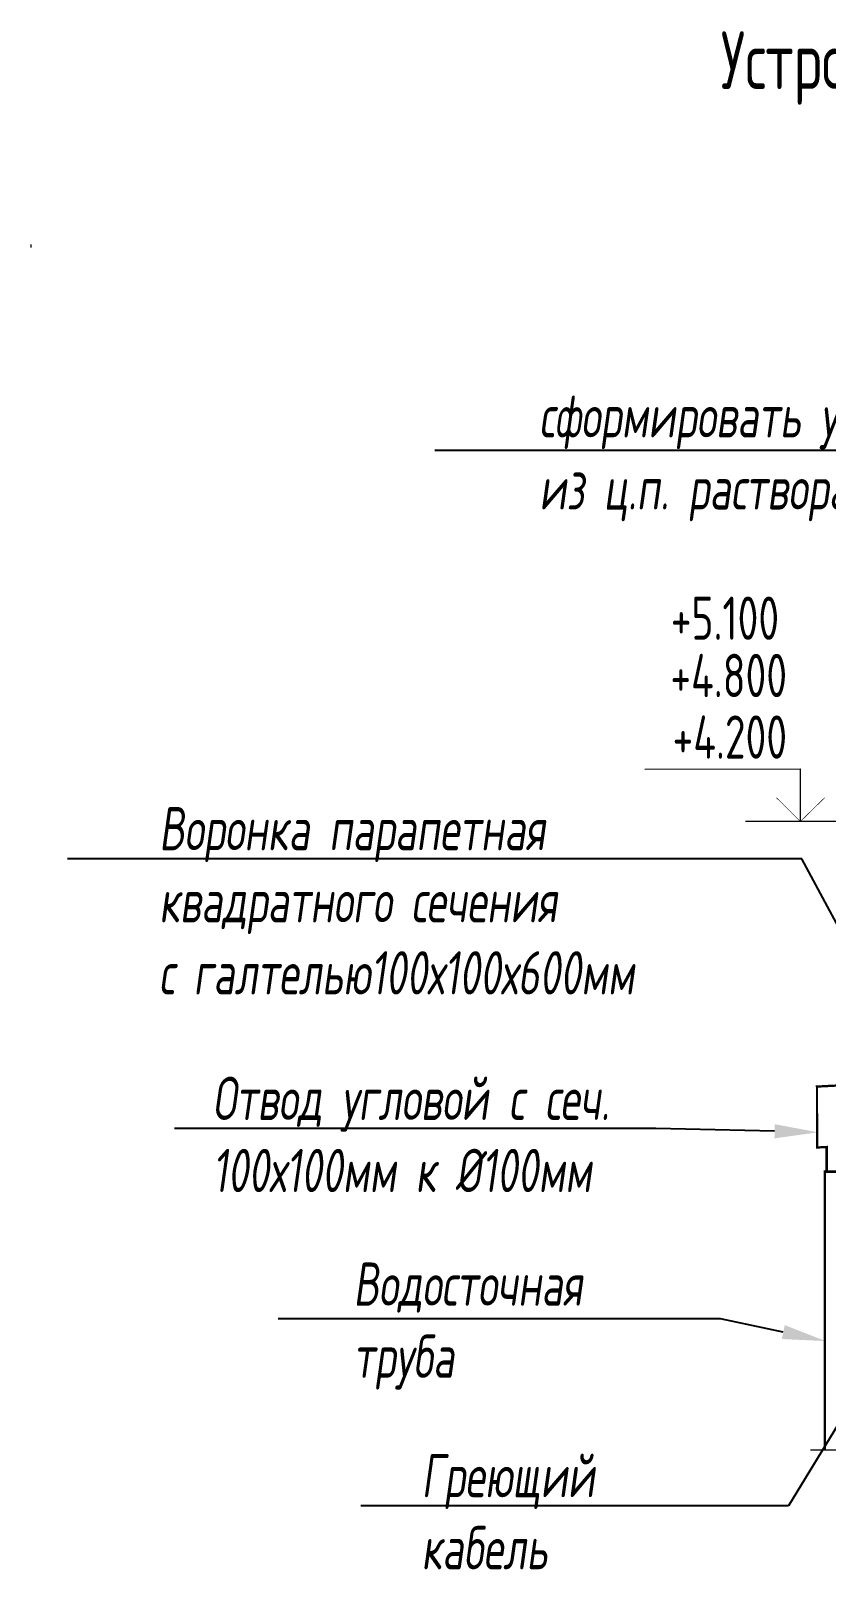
# Model space of a CAD drawing. Header units: millimetres. Extents: x -314343 to 682031, y 21428 to 98936.
# Drawn here: x 438495 to 439875, y 59164 to 61856 of the extents above; entities that cross this region are included whole.
import ezdxf
from ezdxf import colors
from ezdxf.entities.mleader import LeaderData, LeaderLine
from ezdxf.math import Vec2, Vec3

# ---------------------------------------------------------------- set-up
doc = ezdxf.new("R2010")
doc.units = ezdxf.units.MM
doc.header["$MEASUREMENT"] = 0
doc.layers.get('0').update_dxf_attribs({"color": 250, "lineweight": 9})
for name, color, linetype, lineweight in [('_0', 250, 'Continuous', 9), ('АР_Тонкие', 250, 'Continuous', 5), ('текст', 7, 'Continuous', 15)]:
    doc.layers.add(name, color=color, linetype=linetype, lineweight=lineweight)
doc.layers.add('PDF _0', color=7, linetype='Continuous')
doc.styles.add('ISOCPEUR', font='isocpeur.ttf', dxfattribs={"width": 0.7})
doc.styles.add('Архитект', font='isocpeur.ttf', dxfattribs={"width": 0.8, "oblique": 8})

msp = doc.modelspace()

# ---------------------------------------------------------------- linework, layer by layer
at = {"color": 162, "lineweight": 0, "true_color": 0x0037dd}
msp.add_lwpolyline([(440003.2, 59925.8, 4.27, 4.27, 0), (440002.5, 60032.3, 4, 4, 0), (439857.5, 60024.9, 3.83, 3.83, 0), (439858, 59919.2, 4.01, 4.01, 0), (439874.3, 59920.1, 4.23, 4.23, 0), (439874.3, 59877.3, 4.23, 4.23, 0), (439948.4, 59877.3, 4.01, 4.01, 0), (439948.3, 59922.8, 0, 0, 0), (440004.5, 59926.9, 0, 0, 0)], format="xyseb", dxfattribs=at)
at = {"color": 162, "lineweight": 0, "true_color": 0x0037dd, "const_width": 4.23}
msp.add_lwpolyline([(439871.3, 59394.3), (439871.3, 59877.3), (439951.3, 59877.3), (439951.3, 59394.3)], dxfattribs=at)
at = {"linetype": 'Continuous'}
msp.add_lwpolyline([(440394.2, 59394.3), (440116.9, 59394.3), (440116.9, 59394.3), (440109.4, 59373.7), (440094.4, 59414.9), (440086.9, 59394.3), (439846.2, 59394.3)], dxfattribs=at)
at = {"layer": '_0', "color": 7, "ltscale": 500}
msp.add_lwpolyline([(438494.8, 61480.6), (438494.8, 61485.7)], dxfattribs=at)
at = {"layer": 'PDF _0', "lineweight": 0}
for p, q in [((439945.9, 60484.7), (439733.5, 60484.7)), ((440020.8, 60484.7), (439808.5, 60484.7))]:
    msp.add_line(p, q, dxfattribs=at)
msp.add_lwpolyline([(439559, 60575.6), (439828.7, 60576.2), (439828.7, 60484.7)], dxfattribs=at)
at = {"layer": 'PDF _0', "lineweight": 30, "const_width": 1}
msp.add_lwpolyline([(439871, 60526), (439828.7, 60484.7), (439787.3, 60526)], dxfattribs=at)

# ---------------------------------------------------------------- texts
at = {"layer": 'PDF _0', "color": 1, "lineweight": 0, "char_height": 75, "attachment_point": 9, "style": 'ISOCPEUR'}
for s, insert in [('+5.100', (439791.9, 60799.9)), ('+4.800', (439805.7, 60700.5)), ('+4.200', (439805.7, 60593.7))]:
    msp.add_mtext(s, dxfattribs=dict(at, insert=insert))
at = {"layer": 'текст', "ltscale": 100, "insert": (440601.6, 61791.8, 0), "char_height": 100, "width": 3874.809, "attachment_point": 5, "style": 'ISOCPEUR'}
msp.add_mtext('\\pxqc;Устройство водоотведения через парапет', dxfattribs=at)

# ---------------------------------------------------------------- leaders
at = {"layer": 'АР_Тонкие', "lineweight": 15}
ml = msp.add_multileader_mtext('Standard', dxfattribs=at)
ml.set_content('{\\W0.7;сформировать уклон\\Pиз ц.п. раствора}', color=256, style='Архитект')
ml.set_leader_properties()
ml.build(insert=Vec2(0, 0))
ml.multileader.update_dxf_attribs({"text_left_attachment_type": 6, "text_right_attachment_type": 6, "dogleg_length": 183.2, "arrow_head_size": 75})
ctx = ml.context
ctx.base_point, ctx.char_height, ctx.arrow_head_size, ctx.landing_gap_size, ctx.plane_origin = Vec3(439342.4, 61128.5), 75, 75, 33.3, Vec3(440445, 62286.9)
ctx.left_attachment, ctx.right_attachment = 6, 6
notes = []
notes.append((ctx, [(1, (1, 1, 0), (440274.9, 61128.5), (-1, 0), 183.2, [(0, [(440230.9, 60500.7)], 0, [])])]))
ctx.mtext.insert, ctx.mtext.flow_direction = Vec3(439375.8, 61226), 5
ml = msp.add_multileader_mtext('Standard', dxfattribs=at)
ml.set_content('{\\W0.7;Воронка парапетная \\Pквадратного сечения\\Pс галтелью100х100х600мм}', color=256, style='Архитект')
ml.set_leader_properties()
ml.build(insert=Vec2(0, 0))
ml.multileader.update_dxf_attribs({"text_left_attachment_type": 6, "text_right_attachment_type": 6, "dogleg_length": 183.2, "arrow_head_size": 75})
ctx = ml.context
ctx.base_point, ctx.char_height, ctx.arrow_head_size, ctx.landing_gap_size, ctx.plane_origin = Vec3(438683.3, 60419.8), 75, 75, 33.3, Vec3(440087.2, 61811.9)
ctx.left_attachment, ctx.right_attachment = 6, 6
notes.append((ctx, [(1, (1, 1, 0), (439831.6, 60419.8), (-1, 0), 183.2, [(0, [(440041.8, 60028)], 0, [])])]))
ctx.mtext.insert, ctx.mtext.flow_direction = Vec3(438716.6, 60509.8), 5
ml = msp.add_multileader_mtext('Standard', dxfattribs=at)
ml.set_content('{\\W0.7;Отвод угловой c сеч. 100х100мм к %%C100мм}', color=256, style='Архитект')
ml.set_leader_properties()
ml.build(insert=Vec2(0, 0))
ml.multileader.update_dxf_attribs({"text_left_attachment_type": 6, "text_right_attachment_type": 6, "dogleg_length": 183.2, "arrow_head_size": 75})
ctx = ml.context
ctx.base_point, ctx.char_height, ctx.arrow_head_size, ctx.landing_gap_size, ctx.plane_origin = Vec3(438776, 59951.9), 75, 75, 33.3, Vec3(440184.8, 61910.7)
ctx.left_attachment, ctx.right_attachment = 6, 6
notes.append((ctx, [(1, (1, 1, 0), (439577.9, 59951.9), (-1, 0), 15.4, [(0, [(439859.1, 59945.6)], 0, [])])]))
ctx.mtext.insert, ctx.mtext.width, ctx.mtext.defined_height, ctx.mtext.flow_direction = Vec3(438809.3, 60041.9), 777.696, 228.5, 5
ml = msp.add_multileader_mtext('Standard', dxfattribs=at)
ml.set_content('{\\W0.7;Водосточная ^Jтруба}', color=256, style='Архитект')
ml.set_leader_properties()
ml.build(insert=Vec2(0, 0))
ml.multileader.update_dxf_attribs({"text_left_attachment_type": 6, "text_right_attachment_type": 6, "dogleg_length": 183.2, "arrow_head_size": 75})
ctx = ml.context
ctx.base_point, ctx.char_height, ctx.arrow_head_size, ctx.landing_gap_size, ctx.plane_origin = Vec3(439020.3, 59622.2), 75, 75, 33.3, Vec3(440198.2, 61548.5)
ctx.left_attachment, ctx.right_attachment = 6, 6
notes.append((ctx, [(1, (1, 1, 0), (439690.2, 59622.2), (-1, 0), 183.2, [(0, [(439872.5, 59583.4)], 0, [])])]))
ctx.mtext.insert, ctx.mtext.flow_direction = Vec3(439053.6, 59719.7), 5
ml = msp.add_multileader_mtext('Standard', dxfattribs=at)
ml.set_content('{\\W0.7;Греющий^Jкабель}', color=256, style='Архитект')
ml.set_leader_properties()
ml.build(insert=Vec2(0, 0))
ml.multileader.update_dxf_attribs({"text_left_attachment_type": 6, "text_right_attachment_type": 6, "dogleg_length": 183.2, "arrow_head_size": 75})
ctx = ml.context
ctx.base_point, ctx.char_height, ctx.arrow_head_size, ctx.landing_gap_size, ctx.plane_origin = Vec3(439138.1, 59297.5), 75, 75, 33.3, Vec3(440226.9, 61479.7)
ctx.left_attachment, ctx.right_attachment = 6, 6
notes.append((ctx, [(1, (1, 1, 0), (439668.9, 59297.5), (-1, 0), 183.2, [(0, [(439940.1, 59514.6), (439808.2, 59297.5)], 0, [])])]))
ctx.mtext.insert, ctx.mtext.flow_direction = Vec3(439171.4, 59387.5), 5
for ctx, leaders in notes:
    for number, flags, end, landing, length, lines in leaders:
        leader = LeaderData()
        leader.index, (leader.has_last_leader_line, leader.has_dogleg_vector, leader.attachment_direction) = number, flags
        leader.last_leader_point, leader.dogleg_vector, leader.dogleg_length = Vec3(end), Vec3(landing), length
        for number, points, colour, breaks in lines:
            line = LeaderLine()
            line.index, line.vertices, line.color, line.breaks = number, Vec3.list(points), colors.encode_raw_color(colour), breaks
            leader.lines.append(line)
        ctx.leaders.append(leader)

doc.saveas('drawing.dxf')
